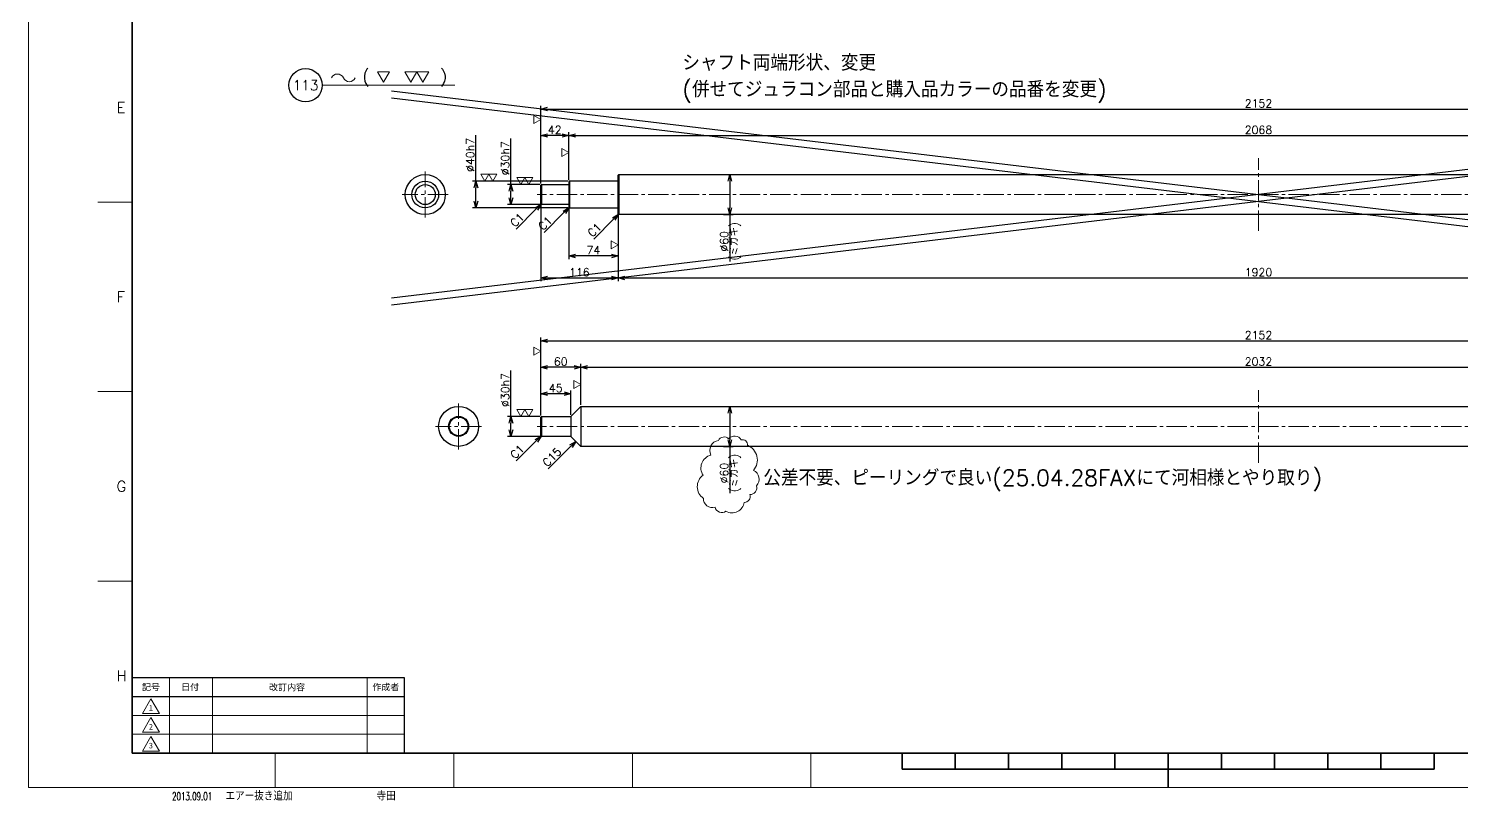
# Model space of a CAD drawing. Header units: millimetres. Extents: x 0 to 3313, y -19 to 2332.
# Drawn here: x 0 to 2148, y -19 to 1138 of the extents above; entities that cross this region are included whole.
import ezdxf
from ezdxf import colors
from ezdxf.entities.mleader import LeaderData, LeaderLine
from ezdxf.enums import TextEntityAlignment as Align
from ezdxf.math import Vec2, Vec3

# ---------------------------------------------------------------- set-up
doc = ezdxf.new("R2010")
doc.units = ezdxf.units.MM
doc.header["$LTSCALE"] = 1.6
doc.header["$PDMODE"] = 99
doc.header["$PDSIZE"] = 1
doc.linetypes.add('CENTER2', pattern=[28.575, 19.05, -3.175, 3.175, -3.175])
for name, color, linetype, lineweight in [('01_NORMAL', 7, 'Continuous', 25), ('02_SLIM', 4, 'Continuous', 13), ('05_CENTER', 4, 'CENTER2', 13), ('07_TEXT', 3, 'Continuous', 13), ('08_DIM', 3, 'Continuous', 13), ('90_FRAME', 5, 'Continuous', 35)]:
    doc.layers.add(name, color=color, linetype=linetype, lineweight=lineweight)
doc.layers.add('91_BLANK', color=5, linetype='Continuous', lineweight=0, plot=False)
doc.styles.add('KSS_TXT', font='txt.shx', dxfattribs={"bigfont": 'extfont2.shx'})
doc.styles.add('MS_G', font='MS Gothic.ttf')
doc.styles.get("Standard").update_dxf_attribs({"font": 'txt.shx', "bigfont": 'extfont2.shx'})
doc.styles.add('表題用', font='MS PGothic.ttf')
doc.dimstyles.new('KSS_DIM', dxfattribs={"dimscale": 4, "dimtxt": 3, "dimasz": 2.5, "dimexe": 1.25, "dimexo": 0.625, "dimtad": 1, "dimdsep": 46, "dimtxsty": 'KSS_TXT', "dimblk": 'OPEN30', "dimcen": 0, "dimazin": 2, "dimtfac": 0.75, "dimtmove": 0, "dimatfit": 3, "dimldrblk": 'OPEN30', "dimfxl": 1.25, "dimtolj": 1, "dimarcsym": 0})

# ---------------------------------------------------------------- blocks, each defined once
blk = doc.blocks.new('AM_BALLOON1')
at = {"transparency": 16777216}
blk.add_circle((0, 0), 5, dxfattribs=at)
blk.add_attdef('B_NUMBER', text='', height=3, dxfattribs=at).set_placement((0, 0), align=Align.MIDDLE_CENTER)
blk = doc.blocks.new('_OPEN')
at = {"color": 0, "linetype": 'ByBlock'}
for p, q in [((-1, 0.17), (0, 0)), ((0, 0), (-1, -0.17)), ((0, 0), (-1, 0))]:
    blk.add_line(p, q, dxfattribs=at)
blk = doc.blocks.new('_Open30')
at = {"color": 0, "linetype": 'ByBlock', "lineweight": -2}
for p, q in [((-1, 0.27), (0, 0)), ((0, 0), (-1, -0.27)), ((0, 0), (-1, 0))]:
    blk.add_line(p, q, dxfattribs=at)
blk = doc.blocks.new('*D213')
at = {"layer": '08_DIM', "color": 0, "lineweight": -2, "transparency": 16777216}
for p, q in [((809.6, 867.8), (809.6, 792.4)), ((883.6, 857.8), (883.6, 792.4)), ((873.6, 797.4), (819.6, 797.4))]:
    blk.add_line(p, q, dxfattribs=at)
at = {"layer": 'Defpoints', "color": 0, "transparency": 16777216}
for p in [(809.6, 870.3), (883.6, 860.3), (809.6, 797.4)]:
    blk.add_point(p, dxfattribs=at)
at = {"layer": '08_DIM', "color": 0, "lineweight": -2, "transparency": 16777216, "xscale": 10, "yscale": 10, "zscale": 10, "rotation": 180}
blk.add_blockref('_Open30', (809.6, 797.4), dxfattribs=at)
at = {"layer": '08_DIM', "color": 0, "lineweight": -2, "transparency": 16777216, "xscale": 10, "yscale": 10, "zscale": 10}
blk.add_blockref('_Open30', (883.6, 797.4), dxfattribs=at)
at = {"layer": '08_DIM', "color": 0, "transparency": 16777216, "insert": (846.6, 805.9), "char_height": 12, "attachment_point": 5, "style": 'KSS_TXT'}
blk.add_mtext('\\A1;74', dxfattribs=at)
blk = doc.blocks.new('*D214')
at = {"layer": '08_DIM', "color": 0, "lineweight": -2, "transparency": 16777216}
for p, q in [((767.6, 905.8), (767.6, 982.9)), ((799.6, 977.9), (777.6, 977.9)), ((809.6, 910.8), (809.6, 982.9))]:
    blk.add_line(p, q, dxfattribs=at)
at = {"layer": 'Defpoints', "color": 0, "transparency": 16777216}
for p in [(767.6, 977.9), (767.6, 903.3), (809.6, 908.3)]:
    blk.add_point(p, dxfattribs=at)
at = {"layer": '08_DIM', "color": 0, "lineweight": -2, "transparency": 16777216, "xscale": 10, "yscale": 10, "zscale": 10, "rotation": 180}
blk.add_blockref('_Open30', (767.6, 977.9), dxfattribs=at)
at = {"layer": '08_DIM', "color": 0, "lineweight": -2, "transparency": 16777216, "xscale": 10, "yscale": 10, "zscale": 10}
blk.add_blockref('_Open30', (809.6, 977.9), dxfattribs=at)
at = {"layer": '08_DIM', "color": 0, "transparency": 16777216, "insert": (788.6, 986.4), "char_height": 12, "attachment_point": 5, "style": 'KSS_TXT'}
blk.add_mtext('\\A1;42', dxfattribs=at)
blk = doc.blocks.new('*D215')
at = {"layer": '08_DIM', "color": 0, "lineweight": -2, "transparency": 16777216}
for p, q in [((767.6, 872.8), (767.6, 759.3)), ((883.6, 857.8), (883.6, 759.3)), ((777.6, 764.3), (873.6, 764.3))]:
    blk.add_line(p, q, dxfattribs=at)
at = {"layer": 'Defpoints', "color": 0, "transparency": 16777216}
for p in [(767.6, 875.3), (883.6, 860.3), (883.6, 764.3)]:
    blk.add_point(p, dxfattribs=at)
at = {"layer": '08_DIM', "color": 0, "lineweight": -2, "transparency": 16777216, "xscale": 10, "yscale": 10, "zscale": 10, "rotation": 180}
blk.add_blockref('_Open30', (767.6, 764.3), dxfattribs=at)
at = {"layer": '08_DIM', "color": 0, "lineweight": -2, "transparency": 16777216, "xscale": 10, "yscale": 10, "zscale": 10}
blk.add_blockref('_Open30', (883.6, 764.3), dxfattribs=at)
at = {"layer": '08_DIM', "color": 0, "transparency": 16777216, "insert": (825.6, 772.8), "char_height": 12, "attachment_point": 5, "style": 'KSS_TXT'}
blk.add_mtext('\\A1;116', dxfattribs=at)
blk = doc.blocks.new('*D216')
at = {"layer": '08_DIM', "color": 0, "lineweight": -2, "transparency": 16777216}
for p, q in [((767.6, 905.8), (767.6, 1022.6)), ((777.6, 1017.6), (2909.6, 1017.6)), ((2919.6, 905.8), (2919.6, 1022.6))]:
    blk.add_line(p, q, dxfattribs=at)
at = {"layer": 'Defpoints', "color": 0, "transparency": 16777216}
for p in [(2919.6, 1017.6), (767.6, 903.3), (2919.6, 903.3)]:
    blk.add_point(p, dxfattribs=at)
at = {"layer": '08_DIM', "color": 0, "lineweight": -2, "transparency": 16777216, "xscale": 10, "yscale": 10, "zscale": 10, "rotation": 180}
blk.add_blockref('_Open30', (767.6, 1017.6), dxfattribs=at)
at = {"layer": '08_DIM', "color": 0, "lineweight": -2, "transparency": 16777216, "xscale": 10, "yscale": 10, "zscale": 10}
blk.add_blockref('_Open30', (2919.6, 1017.6), dxfattribs=at)
at = {"layer": '08_DIM', "color": 0, "transparency": 16777216, "insert": (1843.6, 1026.1), "char_height": 12, "attachment_point": 5, "style": 'KSS_TXT'}
blk.add_mtext('\\A1;2152', dxfattribs=at)
blk = doc.blocks.new('*D217')
at = {"layer": '08_DIM', "color": 0, "lineweight": -2, "transparency": 16777216}
for p, q in [((883.6, 857.8), (883.6, 759.3)), ((2803.6, 857.8), (2803.6, 759.3)), ((893.6, 764.3), (2793.6, 764.3))]:
    blk.add_line(p, q, dxfattribs=at)
at = {"layer": 'Defpoints', "color": 0, "transparency": 16777216}
for p in [(883.6, 860.3), (2803.6, 860.3), (2803.6, 764.3)]:
    blk.add_point(p, dxfattribs=at)
at = {"layer": '08_DIM', "color": 0, "lineweight": -2, "transparency": 16777216, "xscale": 10, "yscale": 10, "zscale": 10, "rotation": 180}
blk.add_blockref('_Open30', (883.6, 764.3), dxfattribs=at)
at = {"layer": '08_DIM', "color": 0, "lineweight": -2, "transparency": 16777216, "xscale": 10, "yscale": 10, "zscale": 10}
blk.add_blockref('_Open30', (2803.6, 764.3), dxfattribs=at)
at = {"layer": '08_DIM', "color": 0, "transparency": 16777216, "insert": (1843.6, 772.8), "char_height": 12, "attachment_point": 5, "style": 'KSS_TXT'}
blk.add_mtext('\\A1;1920', dxfattribs=at)
blk = doc.blocks.new('*D218')
at = {"layer": '08_DIM', "color": 0, "lineweight": -2, "transparency": 16777216}
for p, q in [((723, 904.3), (723, 973.3)), ((766.1, 904.3), (718, 904.3)), ((723, 884.3), (723, 894.3)), ((766.1, 874.3), (718, 874.3))]:
    blk.add_line(p, q, dxfattribs=at)
at = {"layer": 'Defpoints', "color": 0, "transparency": 16777216}
for p in [(723, 904.3), (768.6, 904.3), (768.6, 874.3)]:
    blk.add_point(p, dxfattribs=at)
at = {"layer": '08_DIM', "color": 0, "lineweight": -2, "transparency": 16777216, "xscale": 10, "yscale": 10, "zscale": 10}
for p, rotation in [((723, 904.3), 90), ((723, 874.3), 270)]:
    blk.add_blockref('_Open30', p, dxfattribs=dict(at, rotation=rotation))
at = {"layer": '08_DIM', "color": 0, "transparency": 16777216, "insert": (714.5, 943.8), "char_height": 12, "attachment_point": 5, "rotation": 90, "style": 'KSS_TXT'}
blk.add_mtext('\\A1;%%C30h7', dxfattribs=at)
blk = doc.blocks.new('*D219')
at = {"layer": '08_DIM', "color": 0, "lineweight": -2, "transparency": 16777216}
for p, q in [((670.5, 909.3), (670.5, 978.3)), ((808.1, 909.3), (665.5, 909.3)), ((670.5, 879.3), (670.5, 899.3)), ((808.1, 869.3), (665.5, 869.3))]:
    blk.add_line(p, q, dxfattribs=at)
at = {"layer": 'Defpoints', "color": 0, "transparency": 16777216}
for p in [(670.5, 909.3), (810.6, 909.3), (810.6, 869.3)]:
    blk.add_point(p, dxfattribs=at)
at = {"layer": '08_DIM', "color": 0, "lineweight": -2, "transparency": 16777216, "xscale": 10, "yscale": 10, "zscale": 10}
for p, rotation in [((670.5, 909.3), 90), ((670.5, 869.3), 270)]:
    blk.add_blockref('_Open30', p, dxfattribs=dict(at, rotation=rotation))
at = {"layer": '08_DIM', "color": 0, "transparency": 16777216, "insert": (662, 948.8), "char_height": 12, "attachment_point": 5, "rotation": 90, "style": 'KSS_TXT'}
blk.add_mtext('\\A1;%%C40h7', dxfattribs=at)
blk = doc.blocks.new('*D220')
at = {"layer": '08_DIM', "color": 0, "lineweight": -2, "transparency": 16777216}
for p, q in [((1041.4, 919.3), (1056.1, 919.3)), ((1051.1, 909.3), (1051.1, 869.3)), ((1041.4, 859.3), (1056.1, 859.3)), ((1051.1, 859.3), (1051.1, 789.1))]:
    blk.add_line(p, q, dxfattribs=at)
at = {"layer": 'Defpoints', "color": 0, "transparency": 16777216}
for p in [(1038.9, 919.3), (1038.9, 859.3), (1051.1, 859.3)]:
    blk.add_point(p, dxfattribs=at)
at = {"layer": '08_DIM', "color": 0, "lineweight": -2, "transparency": 16777216, "xscale": 10, "yscale": 10, "zscale": 10}
for p, rotation in [((1051.1, 919.3), 90), ((1051.1, 859.3), 270)]:
    blk.add_blockref('_Open30', p, dxfattribs=dict(at, rotation=rotation))
at = {"layer": '08_DIM', "color": 0, "transparency": 16777216, "char_height": 12, "attachment_point": 5, "rotation": 90, "style": 'KSS_TXT'}
for s, insert in [('\\A1;(ミガキ)', (1059.6, 819.2)), ('\\A1;%%C60', (1042.6, 819.2))]:
    blk.add_mtext(s, dxfattribs=dict(at, insert=insert))
blk = doc.blocks.new('*D221')
at = {"layer": '08_DIM', "color": 0, "lineweight": -2, "transparency": 16777216}
blk.add_line((761, 867.8), (731, 837.7), dxfattribs=at)
at = {"layer": 'Defpoints', "color": 0, "transparency": 16777216}
for p in [(768.1, 874.8), (723, 829.7), (723, 829.7)]:
    blk.add_point(p, dxfattribs=at)
at = {"layer": '08_DIM', "color": 0, "lineweight": -2, "transparency": 16777216, "xscale": 10, "yscale": 10, "zscale": 10, "rotation": 44.99999999999975}
blk.add_blockref('_Open30', (768.1, 874.8), dxfattribs=at)
at = {"layer": '08_DIM', "color": 0, "transparency": 16777216, "insert": (732.4, 851.2), "char_height": 12, "attachment_point": 5, "rotation": 45, "style": 'KSS_TXT'}
blk.add_mtext('\\A1;C1', dxfattribs=at)
blk = doc.blocks.new('p1ba02')
for p, q in [((-1.5, 2.6), (1.5, 2.6)), ((0, 0), (-1.5, 2.6)), ((1.5, 2.6), (0, 0)), ((3, 0), (1.5, 2.6)), ((1.5, 2.6), (4.5, 2.6)), ((4.5, 2.6), (3, 0))]:
    blk.add_line(p, q)
blk = doc.blocks.new('p1ba01')
for p, q in [((0, 0), (-1.5, 2.6)), ((-1.5, 2.6), (1.5, 2.6)), ((1.5, 2.6), (0, 0))]:
    blk.add_line(p, q)
blk = doc.blocks.new('*D222')
at = {"layer": '08_DIM', "color": 0, "lineweight": -2, "transparency": 16777216}
blk.add_line((803, 862.8), (773, 832.7), dxfattribs=at)
at = {"layer": 'Defpoints', "color": 0, "transparency": 16777216}
for p in [(810.1, 869.8), (765, 824.7), (765, 824.7)]:
    blk.add_point(p, dxfattribs=at)
at = {"layer": '08_DIM', "color": 0, "lineweight": -2, "transparency": 16777216, "xscale": 10, "yscale": 10, "zscale": 10, "rotation": 44.99999999999959}
blk.add_blockref('_Open30', (810.1, 869.8), dxfattribs=at)
at = {"layer": '08_DIM', "color": 0, "transparency": 16777216, "insert": (774.4, 846.2), "char_height": 12, "attachment_point": 5, "rotation": 45, "style": 'KSS_TXT'}
blk.add_mtext('\\A1;C1', dxfattribs=at)
blk = doc.blocks.new('*D223')
at = {"layer": '08_DIM', "color": 0, "lineweight": -2, "transparency": 16777216}
blk.add_line((877, 852.8), (847, 822.7), dxfattribs=at)
at = {"layer": 'Defpoints', "color": 0, "transparency": 16777216}
for p in [(884.1, 859.8), (839, 814.7), (839, 814.7)]:
    blk.add_point(p, dxfattribs=at)
at = {"layer": '08_DIM', "color": 0, "lineweight": -2, "transparency": 16777216, "xscale": 10, "yscale": 10, "zscale": 10, "rotation": 44.99999999999959}
blk.add_blockref('_Open30', (884.1, 859.8), dxfattribs=at)
at = {"layer": '08_DIM', "color": 0, "transparency": 16777216, "insert": (848.4, 836.2), "char_height": 12, "attachment_point": 5, "rotation": 45, "style": 'KSS_TXT'}
blk.add_mtext('\\A1;C1', dxfattribs=at)
blk = doc.blocks.new('*D224')
at = {"layer": '08_DIM', "color": 0, "lineweight": -2, "transparency": 16777216}
for p, q in [((809.6, 910.8), (809.6, 982.9)), ((819.6, 977.9), (2867.6, 977.9)), ((2877.6, 910.8), (2877.6, 982.9))]:
    blk.add_line(p, q, dxfattribs=at)
at = {"layer": 'Defpoints', "color": 0, "transparency": 16777216}
for p in [(2877.6, 977.9), (809.6, 908.3), (2877.6, 908.3)]:
    blk.add_point(p, dxfattribs=at)
at = {"layer": '08_DIM', "color": 0, "lineweight": -2, "transparency": 16777216, "xscale": 10, "yscale": 10, "zscale": 10, "rotation": 180}
blk.add_blockref('_Open30', (809.6, 977.9), dxfattribs=at)
at = {"layer": '08_DIM', "color": 0, "lineweight": -2, "transparency": 16777216, "xscale": 10, "yscale": 10, "zscale": 10}
blk.add_blockref('_Open30', (2877.6, 977.9), dxfattribs=at)
at = {"layer": '08_DIM', "color": 0, "transparency": 16777216, "insert": (1843.6, 986.4), "char_height": 12, "attachment_point": 5, "style": 'KSS_TXT'}
blk.add_mtext('\\A1;2068', dxfattribs=at)
blk = doc.blocks.new('p1ba05')
for centre, start, end in [((-2.95, 0.29), 24.2276, 155.5758), ((0, 1.62), 204.2276, 335.5758)]:
    blk.add_arc(centre, 1.62, start, end)
blk = doc.blocks.new('*D244')
at = {"layer": '08_DIM', "color": 0, "lineweight": -2, "transparency": 16777216}
for p, q in [((767.6, 558.2), (767.6, 635.3)), ((817.6, 630.3), (777.6, 630.3)), ((827.6, 574.2), (827.6, 635.3))]:
    blk.add_line(p, q, dxfattribs=at)
at = {"layer": 'Defpoints', "color": 0, "transparency": 16777216}
for p in [(767.6, 630.3), (827.6, 571.7), (767.6, 555.7)]:
    blk.add_point(p, dxfattribs=at)
at = {"layer": '08_DIM', "color": 0, "lineweight": -2, "transparency": 16777216, "xscale": 10, "yscale": 10, "zscale": 10, "rotation": 180}
blk.add_blockref('_Open30', (767.6, 630.3), dxfattribs=at)
at = {"layer": '08_DIM', "color": 0, "lineweight": -2, "transparency": 16777216, "xscale": 10, "yscale": 10, "zscale": 10}
blk.add_blockref('_Open30', (827.6, 630.3), dxfattribs=at)
at = {"layer": '08_DIM', "color": 0, "transparency": 16777216, "insert": (797.6, 638.8), "char_height": 12, "attachment_point": 5, "style": 'KSS_TXT'}
blk.add_mtext('\\A1;60', dxfattribs=at)
blk = doc.blocks.new('*D245')
at = {"layer": '08_DIM', "color": 0, "lineweight": -2, "transparency": 16777216}
for p, q in [((767.6, 558.2), (767.6, 675)), ((777.6, 670), (2909.6, 670)), ((2919.6, 558.2), (2919.6, 675))]:
    blk.add_line(p, q, dxfattribs=at)
at = {"layer": 'Defpoints', "color": 0, "transparency": 16777216}
for p in [(2919.6, 670), (767.6, 555.7), (2919.6, 555.7)]:
    blk.add_point(p, dxfattribs=at)
at = {"layer": '08_DIM', "color": 0, "lineweight": -2, "transparency": 16777216, "xscale": 10, "yscale": 10, "zscale": 10, "rotation": 180}
blk.add_blockref('_Open30', (767.6, 670), dxfattribs=at)
at = {"layer": '08_DIM', "color": 0, "lineweight": -2, "transparency": 16777216, "xscale": 10, "yscale": 10, "zscale": 10}
blk.add_blockref('_Open30', (2919.6, 670), dxfattribs=at)
at = {"layer": '08_DIM', "color": 0, "transparency": 16777216, "insert": (1843.6, 678.5), "char_height": 12, "attachment_point": 5, "style": 'KSS_TXT'}
blk.add_mtext('\\A1;2152', dxfattribs=at)
blk = doc.blocks.new('*D246')
at = {"layer": '08_DIM', "color": 0, "lineweight": -2, "transparency": 16777216}
for p, q in [((723, 556.7), (723, 625.7)), ((766.1, 556.7), (718, 556.7)), ((723, 536.7), (723, 546.7)), ((766.1, 526.7), (718, 526.7))]:
    blk.add_line(p, q, dxfattribs=at)
at = {"layer": 'Defpoints', "color": 0, "transparency": 16777216}
for p in [(723, 556.7), (768.6, 556.7), (768.6, 526.7)]:
    blk.add_point(p, dxfattribs=at)
at = {"layer": '08_DIM', "color": 0, "lineweight": -2, "transparency": 16777216, "xscale": 10, "yscale": 10, "zscale": 10}
for p, rotation in [((723, 556.7), 90), ((723, 526.7), 270)]:
    blk.add_blockref('_Open30', p, dxfattribs=dict(at, rotation=rotation))
at = {"layer": '08_DIM', "color": 0, "transparency": 16777216, "insert": (714.5, 596.2), "char_height": 12, "attachment_point": 5, "rotation": 90, "style": 'KSS_TXT'}
blk.add_mtext('\\A1;%%C30h7', dxfattribs=at)
blk = doc.blocks.new('*D247')
at = {"layer": '08_DIM', "color": 0, "lineweight": -2, "transparency": 16777216}
for p, q in [((1041.4, 571.7), (1056.1, 571.7)), ((1051.1, 561.7), (1051.1, 521.7)), ((1041.4, 511.7), (1056.1, 511.7)), ((1051.1, 511.7), (1051.1, 441.5))]:
    blk.add_line(p, q, dxfattribs=at)
at = {"layer": 'Defpoints', "color": 0, "transparency": 16777216}
for p in [(1038.9, 571.7), (1038.9, 511.7), (1051.1, 511.7)]:
    blk.add_point(p, dxfattribs=at)
at = {"layer": '08_DIM', "color": 0, "lineweight": -2, "transparency": 16777216, "xscale": 10, "yscale": 10, "zscale": 10}
for p, rotation in [((1051.1, 571.7), 90), ((1051.1, 511.7), 270)]:
    blk.add_blockref('_Open30', p, dxfattribs=dict(at, rotation=rotation))
at = {"layer": '08_DIM', "color": 0, "transparency": 16777216, "char_height": 12, "attachment_point": 5, "rotation": 90, "style": 'KSS_TXT'}
for s, insert in [('\\A1;(ミガキ)', (1059.6, 471.6)), ('\\A1;%%C60', (1042.6, 471.6))]:
    blk.add_mtext(s, dxfattribs=dict(at, insert=insert))
blk = doc.blocks.new('*D248')
at = {"layer": '08_DIM', "color": 0, "lineweight": -2, "transparency": 16777216}
blk.add_line((761, 520.1), (731, 490.1), dxfattribs=at)
at = {"layer": 'Defpoints', "color": 0, "transparency": 16777216}
for p in [(768.1, 527.2), (723, 482), (723, 482)]:
    blk.add_point(p, dxfattribs=at)
at = {"layer": '08_DIM', "color": 0, "lineweight": -2, "transparency": 16777216, "xscale": 10, "yscale": 10, "zscale": 10, "rotation": 44.99999999999969}
blk.add_blockref('_Open30', (768.1, 527.2), dxfattribs=at)
at = {"layer": '08_DIM', "color": 0, "transparency": 16777216, "insert": (732.4, 503.5), "char_height": 12, "attachment_point": 5, "rotation": 45, "style": 'KSS_TXT'}
blk.add_mtext('\\A1;C1', dxfattribs=at)
blk = doc.blocks.new('*D249')
at = {"layer": '08_DIM', "color": 0, "lineweight": -2, "transparency": 16777216}
blk.add_line((813, 512.1), (778.8, 477.8), dxfattribs=at)
at = {"layer": 'Defpoints', "color": 0, "transparency": 16777216}
for p in [(820.1, 519.2), (775, 474), (775, 474)]:
    blk.add_point(p, dxfattribs=at)
at = {"layer": '08_DIM', "color": 0, "lineweight": -2, "transparency": 16777216, "xscale": 10, "yscale": 10, "zscale": 10, "rotation": 44.99999999999975}
blk.add_blockref('_Open30', (820.1, 519.2), dxfattribs=at)
at = {"layer": '08_DIM', "color": 0, "transparency": 16777216, "insert": (784.4, 495.5), "char_height": 12, "attachment_point": 5, "rotation": 45, "style": 'KSS_TXT'}
blk.add_mtext('\\A1;C15', dxfattribs=at)
blk = doc.blocks.new('*D250')
at = {"layer": '08_DIM', "color": 0, "lineweight": -2, "transparency": 16777216}
for p, q in [((827.6, 574.2), (827.6, 635.3)), ((837.6, 630.3), (2849.6, 630.3)), ((2859.6, 574.2), (2859.6, 635.3))]:
    blk.add_line(p, q, dxfattribs=at)
at = {"layer": 'Defpoints', "color": 0, "transparency": 16777216}
for p in [(2859.6, 630.3), (827.6, 571.7), (2859.6, 571.7)]:
    blk.add_point(p, dxfattribs=at)
at = {"layer": '08_DIM', "color": 0, "lineweight": -2, "transparency": 16777216, "xscale": 10, "yscale": 10, "zscale": 10, "rotation": 180}
blk.add_blockref('_Open30', (827.6, 630.3), dxfattribs=at)
at = {"layer": '08_DIM', "color": 0, "lineweight": -2, "transparency": 16777216, "xscale": 10, "yscale": 10, "zscale": 10}
blk.add_blockref('_Open30', (2859.6, 630.3), dxfattribs=at)
at = {"layer": '08_DIM', "color": 0, "transparency": 16777216, "insert": (1843.6, 638.8), "char_height": 12, "attachment_point": 5, "style": 'KSS_TXT'}
blk.add_mtext('\\A1;2032', dxfattribs=at)
blk = doc.blocks.new('*D251')
at = {"layer": '08_DIM', "color": 0, "lineweight": -2, "transparency": 16777216}
for p, q in [((767.6, 558.2), (767.6, 595.6)), ((802.6, 590.6), (777.6, 590.6)), ((812.6, 559.2), (812.6, 595.6))]:
    blk.add_line(p, q, dxfattribs=at)
at = {"layer": 'Defpoints', "color": 0, "transparency": 16777216}
for p in [(767.6, 590.6), (767.6, 555.7), (812.6, 556.7)]:
    blk.add_point(p, dxfattribs=at)
at = {"layer": '08_DIM', "color": 0, "lineweight": -2, "transparency": 16777216, "xscale": 10, "yscale": 10, "zscale": 10, "rotation": 180}
blk.add_blockref('_Open30', (767.6, 590.6), dxfattribs=at)
at = {"layer": '08_DIM', "color": 0, "lineweight": -2, "transparency": 16777216, "xscale": 10, "yscale": 10, "zscale": 10}
blk.add_blockref('_Open30', (812.6, 590.6), dxfattribs=at)
at = {"layer": '08_DIM', "color": 0, "transparency": 16777216, "insert": (790.1, 599.1), "char_height": 12, "attachment_point": 5, "style": 'KSS_TXT'}
blk.add_mtext('\\A1;45', dxfattribs=at)

msp = doc.modelspace()

# ---------------------------------------------------------------- linework, layer by layer
at = {"color": 0}
for p, q in [((767.6, 903.327), (768.6, 904.327)), ((767.6, 875.327), (767.6, 903.327)), ((768.6, 904.327), (809.6, 904.327)), ((809.6, 908.327), (810.6, 909.327)), ((809.6, 908.327), (809.6, 870.327)), ((883.6, 909.327), (810.6, 909.327)), ((768.6, 874.327), (767.6, 875.327)), ((809.6, 874.327), (768.6, 874.327)), ((810.6, 869.327), (809.6, 870.327)), ((810.6, 869.327), (883.6, 869.327)), ((827.6, 571.683), (812.6, 556.683)), ((827.6, 571.683), (827.6, 511.683)), ((767.6, 555.683), (768.6, 556.683)), ((767.6, 527.683), (767.6, 555.683)), ((768.6, 556.683), (812.6, 556.683)), ((812.6, 556.683), (812.6, 526.683)), ((768.6, 526.683), (767.6, 527.683)), ((812.6, 526.683), (768.6, 526.683)), ((812.6, 526.683), (827.6, 511.683))]:
    msp.add_line(p, q, dxfattribs=at)
for p, q in [((768.6, 904.327), (768.6, 874.327)), ((810.6, 909.327), (810.6, 869.327)), ((884.6, 919.327), (884.6, 859.327)), ((768.6, 556.683), (768.6, 526.683))]:
    msp.add_line(p, q)
for points in [[(884.6, 859.327), (884.6, 859.327), (883.6, 860.327), (883.6, 918.327), (884.6, 919.327), (884.6, 919.327)], [(884.6, 919.327), (2802.6, 919.327)], [(2802.6, 859.327), (884.6, 859.327)], [(827.6, 571.683), (2859.6, 571.683)], [(2859.6, 511.683), (827.6, 511.683)]]:
    msp.add_lwpolyline(points, dxfattribs=at)
for centre, radius in [((594.552, 889.327), 30), ((594.552, 889.327), 20), ((644.552, 541.683), 30), ((644.552, 541.683), 14)]:
    msp.add_circle(centre, radius, dxfattribs=at)
at = {"layer": '01_NORMAL', "color": 1}
for p, q in [((544.143, 1044.907), (3143.058, 733.748)), ((3143.058, 1044.907), (544.143, 733.748)), ((544.143, 1034.555), (3143.058, 723.395)), ((3143.058, 1034.555), (544.143, 723.395))]:
    msp.add_line(p, q, dxfattribs=at)
at = {"layer": '01_NORMAL'}
for centre in [(594.552, 889.327), (644.552, 541.683)]:
    msp.add_circle(centre, 15, dxfattribs=at)
at = {"layer": '02_SLIM', "color": 1}
msp.add_lwpolyline([(1086.555, 475.541, -0.52056705), (1091.147, 452.595, -0.52056705), (1080.944, 439.337, -0.52056705), (1072.782, 427.609, -0.52056705), (1045.235, 414.352, -0.52056705), (1028.91, 420.471, -0.52056705), (1011.566, 433.728, -0.52056705), (1011.056, 468.402, -0.52056705), (1022.789, 498.487, -0.52056705), (1034.012, 520.413, -0.52056705), (1049.316, 522.962, -0.52056705), (1068.191, 521.433, -0.52056705), (1077.373, 513.274, -0.52056705)], format="xyb", close=True, dxfattribs=at)
at = {"layer": '05_CENTER'}
for p, q in [((594.552, 854.863), (594.552, 923.792)), ((1843.6, 834.888), (1843.6, 943.766)), ((629.016, 889.327), (560.088, 889.327)), ((2925.139, 889.327), (762.061, 889.327)), ((1843.6, 487.244), (1843.6, 596.122)), ((644.552, 507.219), (644.552, 576.147)), ((679.016, 541.683), (610.088, 541.683)), ((2925.139, 541.683), (762.061, 541.683))]:
    msp.add_line(p, q, dxfattribs=at)
at = {"layer": '08_DIM'}
msp.add_line((440.141, 1053.204), (638.775, 1053.204), dxfattribs=at)
at = {"layer": '90_FRAME', "color": 4, "lineweight": 13}
for p, q in [((155.384, 877.735), (103.536, 877.735)), ((155.384, 593.746), (103.536, 593.746)), ((155.384, 309.757), (103.536, 309.757)), ((369.502, 0), (369.502, 51.616)), ((637.235, 0), (637.235, 51.616)), ((904.969, 0), (904.969, 51.616)), ((1172.702, 0), (1172.702, 51.616))]:
    msp.add_line(p, q, dxfattribs=at)
at = {"layer": '90_FRAME', "color": 0, "lineweight": 13}
for p, q in [((211.384, 51.616), (211.384, 164.759)), ((275.384, 51.616), (275.384, 164.759)), ((507.384, 51.616), (507.384, 164.759)), ((155.384, 108.187), (563.384, 108.187)), ((155.384, 79.902), (563.384, 79.902))]:
    msp.add_line(p, q, dxfattribs=at)
at = {"layer": '90_FRAME', "color": 0, "lineweight": 25}
msp.add_line((155.384, 136.473), (563.384, 136.473), dxfattribs=at)
at = {"layer": '90_FRAME'}
for p, q in [((1309.341, 27.686), (1309.341, 51.616)), ((1389.107, 27.686), (1389.107, 51.616)), ((1468.873, 27.686), (1468.873, 51.616)), ((1548.638, 27.686), (1548.638, 51.616)), ((1628.404, 27.686), (1628.404, 51.616)), ((1708.17, 0), (1708.17, 51.616)), ((1787.935, 27.686), (1787.935, 51.616)), ((1867.701, 27.686), (1867.701, 51.616)), ((1947.467, 27.686), (1947.467, 51.616)), ((2027.233, 27.686), (2027.233, 51.616)), ((2106.998, 27.686), (2106.998, 51.616)), ((1309.341, 27.686), (2106.998, 27.686))]:
    msp.add_line(p, q, dxfattribs=at)
msp.add_lwpolyline([(155.384, 51.616), (3260.956, 51.616), (3260.956, 2271.831), (155.384, 2271.831)], close=True, dxfattribs=at)
at = {"layer": '90_FRAME', "color": 0, "lineweight": 25}
msp.add_lwpolyline([(155.384, 51.616), (563.384, 51.616), (563.384, 164.759), (155.384, 164.759)], close=True, dxfattribs=at)
at = {"layer": '90_FRAME', "color": 0, "lineweight": 13}
for points in [[(170.655, 111.192), (183.384, 133.238), (196.112, 111.192), (170.655, 111.192)], [(170.655, 82.906), (183.384, 104.952), (196.112, 82.906), (170.655, 82.906)], [(170.655, 54.62), (183.384, 76.667), (196.112, 54.62), (170.655, 54.62)]]:
    msp.add_lwpolyline(points, dxfattribs=at)
at = {"layer": '91_BLANK'}
msp.add_lwpolyline([(0, 0), (3312.803, 0), (3312.803, 2331.679), (0, 2331.679)], close=True, dxfattribs=at)

# ---------------------------------------------------------------- block references
at = {"layer": '08_DIM'}
for name, p, xscale, yscale, zscale in [('p1ba05', (480.621, 1058.674), 6, 6, 6), ('p1ba01', (531.825, 1057.973), 6, 6, 6), ('p1ba02', (572.714, 1057.95), 6, 6, 6), ('p1ba02', (683.838, 909.327), 4, 4, 4), ('p1ba02', (738, 904.327), 4, 4, 4), ('p1ba02', (738, 556.683), 4, 4, 4)]:
    msp.add_blockref(name, p, dxfattribs=dict(at, xscale=xscale, yscale=yscale, zscale=zscale))
at = {"layer": '08_DIM', "yscale": 4, "zscale": 4, "rotation": 90}
for p, xscale in [((767.6, 1002.064), 4), ((809.6, 952.587), 4), ((883.6, 814.184), -4), ((767.6, 654.419), 4), ((827.6, 604.727), 4)]:
    msp.add_blockref('p1ba01', p, dxfattribs=dict(at, xscale=xscale))

# ---------------------------------------------------------------- texts
at = {"layer": '07_TEXT', "style": 'KSS_TXT'}
msp.add_text('(      )', height=18, dxfattribs=at).set_placement((500.166, 1057.521))
at = {"layer": '07_TEXT', "color": 1, "ltscale": 2, "char_height": 24, "attachment_point": 1}
for s, width, insert in [('シャフト両端形状、変更\\P(併せてジュラコン部品と購入品カラーの品番を変更)', 745.01293, (979.961, 1099.086)), ('公差不要、ピーリングで良い(25.04.28FAXにて河相様とやり取り)', 1136.67014, (1101.33, 476.55))]:
    msp.add_mtext_dynamic_manual_height_columns(s, width=width, gutter_width=15, heights=[131.644], dxfattribs=dict(at, insert=insert))
at = {"layer": '90_FRAME', "color": 0, "lineweight": 13, "style": 'KSS_TXT'}
for s, p in [('E', (131.829, 1019.729)), ('F', (131.829, 735.74)), ('G', (131.829, 451.752)), ('H', (131.829, 167.763))]:
    msp.add_text(s, height=16, dxfattribs=at).set_placement(p, align=Align.MIDDLE_LEFT)
at = {"layer": '90_FRAME', "color": 0, "style": '表題用'}
for s, p in [('記号', (183.384, 150.616)), ('日付', (242.01, 150.616)), ('作成者', (535.384, 150.616))]:
    msp.add_text(s, height=9.6, dxfattribs=at).set_placement(p, align=Align.MIDDLE_CENTER)
msp.add_text('改訂内容', height=9.6, dxfattribs=at).set_placement((387.384, 150.616), align=Align.MIDDLE)
at = {"layer": '90_FRAME', "color": 0, "lineweight": 13, "style": 'MS_G'}
for s, p in [('1', (183.384, 119.502)), ('2', (183.384, 91.216)), ('3', (183.384, 62.93))]:
    msp.add_text(s, height=8.486, dxfattribs=at).set_placement(p, align=Align.MIDDLE)
at = {"layer": '90_FRAME', "color": 3, "lineweight": 13, "width": 0.65}
msp.add_text('2013.09.01', height=12, dxfattribs=at).set_placement((214.968, -19.199))
at = {"layer": '90_FRAME', "color": 3, "lineweight": 13}
for s, p in [('エアー抜き追加', (294.935, -19.199)), ('寺田', (521.481, -19.199))]:
    msp.add_text(s, height=12, dxfattribs=at).set_placement(p)

# ---------------------------------------------------------------- dimensions: what is measured, and where the dimension line sits
at = {"layer": '08_DIM'}
for base, p1, p2, override, picture, middle in [((2919.6, 1017.646), (767.6, 903.327), (2919.6, 903.327), {"dimscale": 4, "dimarcsym": 1}, '*D216', (1843.6, 1026.146)), ((767.6, 977.916), (809.6, 908.327), (767.6, 903.327), {"dimarcsym": 1}, '*D214', (788.6, 986.416)), ((2877.6, 977.916), (809.6, 908.327), (2877.6, 908.327), {"dimarcsym": 1}, '*D224', (1843.6, 986.416)), ((883.6, 764.298), (767.6, 875.327), (883.6, 860.327), {"dimscale": 4, "dimarcsym": 1}, '*D215', (825.6, 772.798)), ((809.6, 797.364), (883.6, 860.327), (809.6, 870.327), {"dimscale": 4, "dimarcsym": 1}, '*D213', (846.6, 805.864)), ((2803.6, 764.298), (883.6, 860.327), (2803.6, 860.327), {"dimscale": 4, "dimarcsym": 1}, '*D217', (1843.6, 772.798)), ((2919.6, 670.001), (767.6, 555.683), (2919.6, 555.683), {"dimscale": 4, "dimarcsym": 1}, '*D245', (1843.6, 678.501)), ((767.6, 630.271), (827.6, 571.683), (767.6, 555.683), {"dimarcsym": 1}, '*D244', (797.6, 638.771)), ((2859.6, 630.271), (827.6, 571.683), (2859.6, 571.683), {"dimarcsym": 1}, '*D250', (1843.6, 638.771)), ((767.6, 590.587), (812.6, 556.683), (767.6, 555.683), {"dimarcsym": 1}, '*D251', (790.1, 599.087))]:
    dim = msp.add_linear_dim(base=base, p1=p1, p2=p2, dimstyle='KSS_DIM', override=override, dxfattribs=at)
    dim.commit()
    dim.dimension.update_dxf_attribs({"geometry": picture, "text_midpoint": middle})
for base, p1, p2, text, override, picture, middle in [((670.46, 909.327), (810.6, 869.327), (810.6, 909.327), '%%C<>h7', {"dimscale": 4, "dimarcsym": 1}, '*D219', (661.96, 948.827)), ((722.978, 904.327), (768.6, 874.327), (768.6, 904.327), '%%C<>h7', {"dimscale": 4, "dimarcsym": 1}, '*D218', (714.478, 943.827)), ((1051.134, 859.327), (1038.93, 919.327), (1038.93, 859.327), '%%C<>', {"dimscale": 4, "dimpost": '\\X(ミガキ)', "dimarcsym": 1}, '*D220', (1051.134, 819.227)), ((722.978, 556.683), (768.6, 526.683), (768.6, 556.683), '%%C<>h7', {"dimscale": 4, "dimarcsym": 1}, '*D246', (714.478, 596.183)), ((1051.134, 511.683), (1038.93, 571.683), (1038.93, 511.683), '%%C<>', {"dimscale": 4, "dimpost": '\\X(ミガキ)', "dimarcsym": 1}, '*D247', (1051.134, 471.583))]:
    dim = msp.add_linear_dim(base=base, p1=p1, p2=p2, angle=90, text=text, dimstyle='KSS_DIM', override=override, dxfattribs=at)
    dim.commit()
    dim.dimension.update_dxf_attribs({"geometry": picture, "text_midpoint": middle})
for base, p1, p2, text, picture, middle in [((722.959, 829.686), (768.1, 874.827), (722.959, 829.686), 'C1', '*D221', (738.43, 845.157)), ((764.959, 824.686), (810.1, 869.827), (764.959, 824.686), 'C1', '*D222', (780.43, 840.157)), ((838.959, 814.686), (884.1, 859.827), (838.959, 814.686), 'C1', '*D223', (854.43, 830.157)), ((722.959, 482.041), (768.1, 527.183), (722.959, 482.041), 'C1', '*D248', (738.43, 497.513)), ((774.959, 474.041), (820.1, 519.183), (774.959, 474.041), 'C15', '*D249', (790.43, 489.513))]:
    dim = msp.add_linear_dim(base=base, p1=p1, p2=p2, angle=225, text=text, dimstyle='KSS_DIM', override={"dimse1": 1, "dimse2": 1, "dimsd2": 1, "dimarcsym": 1}, dxfattribs=at)
    dim.commit()
    dim.dimension.update_dxf_attribs({"geometry": picture, "text_midpoint": middle, "dimtype": 161})

# ---------------------------------------------------------------- leaders
ml = msp.add_multileader_block('Standard', dxfattribs=at)
ml.set_content('AM_BALLOON1', color=256, scale=5)
ml.set_attribute('B_NUMBER', '112', width=0)
ml.set_leader_properties(color=256, linetype='ByLayer', lineweight=-1)
ml.set_arrow_properties(name='OPEN')
ml.build(insert=Vec2(0, 0))
ml.multileader.update_dxf_attribs({"leader_type": 0, "has_dogleg": 0, "text_right_attachment_type": 6, "dogleg_length": 0, "arrow_head_size": 10, "scale": 2.5, "block_connection_type": 1})
ctx = ml.context
ctx.base_point, ctx.scale, ctx.char_height, ctx.arrow_head_size, ctx.landing_gap_size, ctx.plane_origin = Vec3(415.106, 2088.151), 2.5, 20, 10, 10, Vec3(415.106, 2088.151)
ctx.right_attachment, ctx.attachment_type = 6, 1
notes = []
notes.append((ctx, [(0, (0, 0, 0), (0, 0), (1, 0), 1, [])]))
ctx.block.insert = Vec3(415.106, 2088.151)
ml = msp.add_multileader_block('Standard', dxfattribs=at)
ml.set_content('AM_BALLOON1', color=256, scale=5)
ml.set_attribute('B_NUMBER', '113', width=0)
ml.set_leader_properties(color=256, linetype='ByLayer', lineweight=-1)
ml.set_arrow_properties(name='OPEN')
ml.build(insert=Vec2(0, 0))
ml.multileader.update_dxf_attribs({"leader_type": 0, "has_dogleg": 0, "text_right_attachment_type": 6, "dogleg_length": 0, "arrow_head_size": 10, "scale": 2.5, "block_connection_type": 1})
ctx = ml.context
ctx.base_point, ctx.scale, ctx.char_height, ctx.arrow_head_size, ctx.landing_gap_size, ctx.plane_origin = Vec3(415.106, 1053.236), 2.5, 20, 10, 10, Vec3(415.106, 1053.236)
ctx.right_attachment, ctx.attachment_type = 6, 1
notes.append((ctx, [(0, (0, 0, 0), (0, 0), (1, 0), 1, [])]))
ctx.block.insert = Vec3(415.106, 1053.236)
for ctx, leaders in notes:
    for number, flags, end, landing, length, lines in leaders:
        leader = LeaderData()
        leader.index, (leader.has_last_leader_line, leader.has_dogleg_vector, leader.attachment_direction) = number, flags
        leader.last_leader_point, leader.dogleg_vector, leader.dogleg_length = Vec3(end), Vec3(landing), length
        for number, points, colour, breaks in lines:
            line = LeaderLine()
            line.index, line.vertices, line.color, line.breaks = number, Vec3.list(points), colors.encode_raw_color(colour), breaks
            leader.lines.append(line)
        ctx.leaders.append(leader)

doc.saveas('drawing.dxf')
